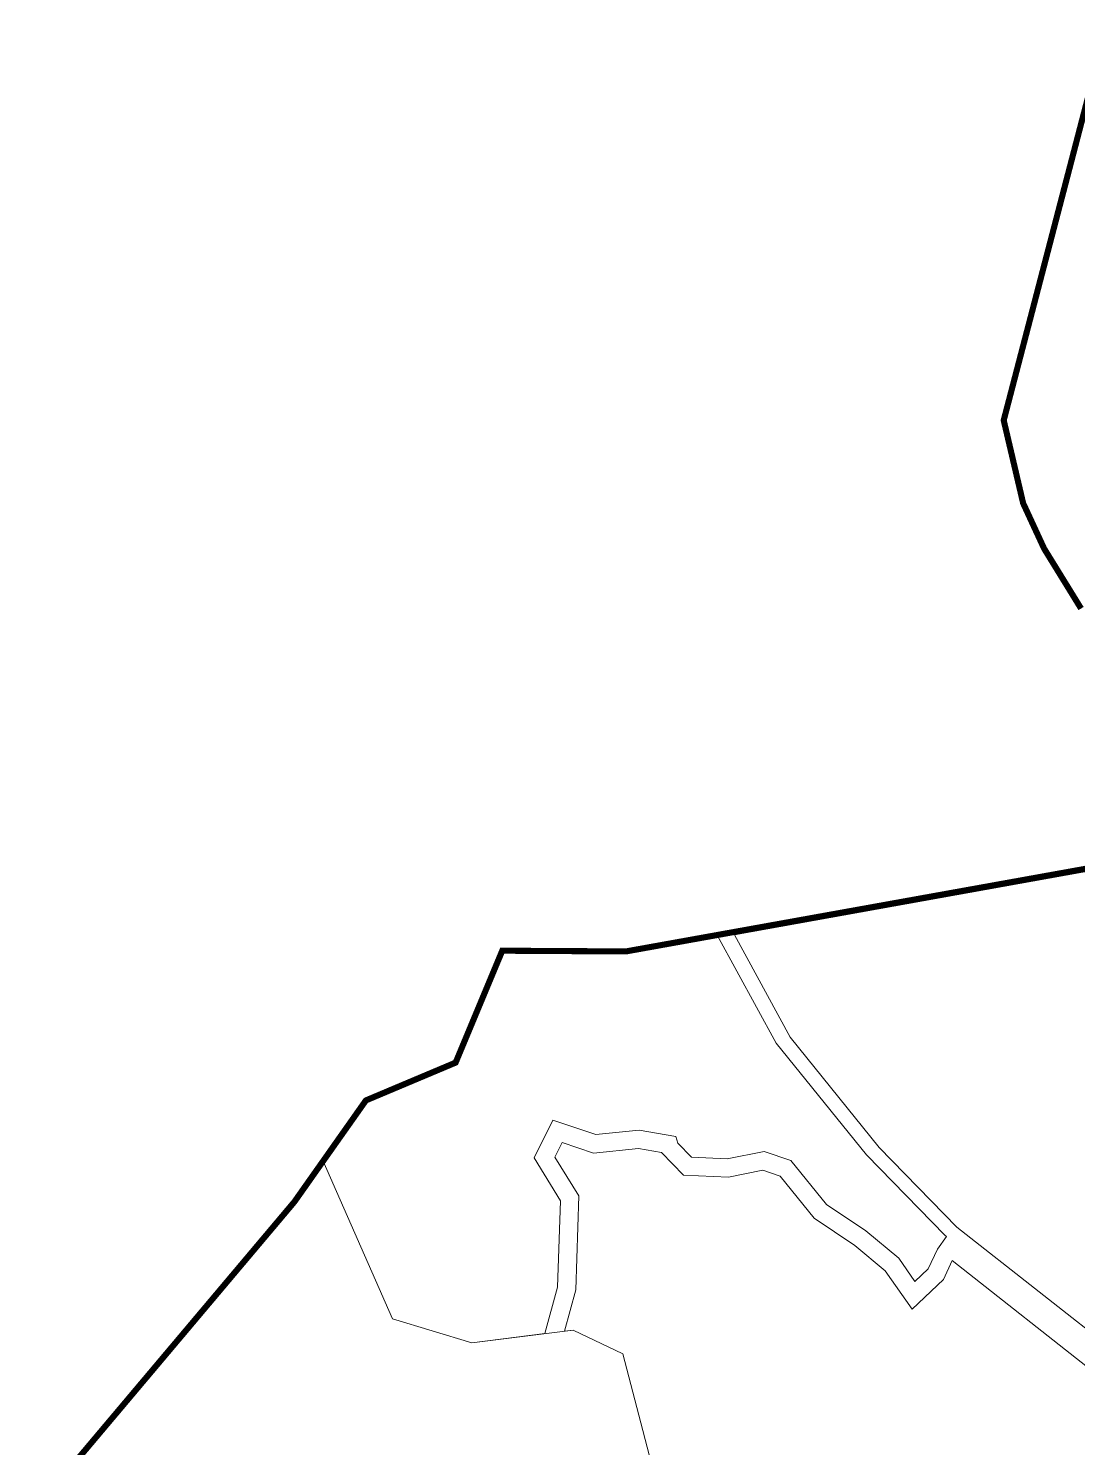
# Model space of a CAD drawing. Header units: millimetres. Extents: x 218980 to 221130, y 587267 to 588528.
# Drawn here: x 219519.9 to 219692.2, y 588050.5 to 588283.4 of the extents above; entities that cross this region are included whole.
import ezdxf

# ---------------------------------------------------------------- set-up
doc = ezdxf.new("R2010")
doc.units = ezdxf.units.MM
doc.linetypes.add('01', pattern=[0])
for name, color, linetype, lineweight in [('Forest and Steep Slope', 66, '01', 0), ('Planning Boundary', 222, '01', 0), ('Proposed Institution', 132, 'Continuous', 0)]:
    doc.layers.add(name, color=color, linetype=linetype, lineweight=lineweight)

msp = doc.modelspace()

# ---------------------------------------------------------------- linework, layer by layer
at = {"layer": 'Forest and Steep Slope'}
for points in [[(219696.74, 588282.91), (219680.07, 588219.09), (219683.26, 588205.48), (219686.7, 588198.04), (219692.77, 588188.2)], [(219708.29, 588147.65), (219635.86, 588134.63), (219645.01, 588117.82), (219659.62, 588099.74), (219672.39, 588086.68), (219699.42, 588065.4)], [(219695.63, 588062.27), (219671.63, 588081.16), (219670.16, 588078.04), (219665.03, 588073.17), (219660.62, 588079.5), (219655.64, 588083.67), (219648.93, 588088.13), (219643.35, 588095.04), (219640.51, 588096), (219634.87, 588094.87), (219627.48, 588095.17), (219623.87, 588098.89), (219620.09, 588099.54), (219612.72, 588098.8), (219607.57, 588100.54), (219606.38, 588098.17), (219610.29, 588091.79), (219609.8, 588076.35), (219607.95, 588069.59), (219609.35, 588069.77), (219617.51, 588065.84), (219624.47, 588039.23)]]:
    msp.add_lwpolyline(points, dxfattribs=at)
msp.add_lwpolyline([(219633.03, 588134.6), (219618.02, 588131.91), (219597.72, 588132.03), (219590.06, 588113.66), (219575.33, 588107.46), (219568.29, 588097.49), (219579.71, 588071.59), (219592.71, 588067.65), (219604.73, 588069.18), (219606.81, 588076.8), (219607.26, 588090.99), (219602.95, 588098.03), (219606.05, 588104.22), (219613.07, 588101.85), (219620.2, 588102.56), (219626.21, 588101.53), (219626.55, 588100.43), (219628.79, 588098.12), (219634.63, 588097.88), (219640.71, 588099.1), (219645.13, 588097.61), (219650.98, 588090.37), (219657.44, 588086.07), (219662.85, 588081.54), (219665.5, 588077.75), (219667.69, 588079.82), (219669.2, 588083.04), (219670.68, 588085.1), (219670.48, 588085.26), (219657.51, 588098.52), (219642.68, 588116.87)], close=True, dxfattribs=at)
at = {"layer": 'Planning Boundary', "lineweight": 5, "const_width": 1}
for points in [[(219696.74, 588282.91), (219680.07, 588219.09), (219683.26, 588205.48), (219686.7, 588198.04), (219692.77, 588188.2)], [(219708.05, 588148.09), (219633.05, 588134.61), (219618.02, 588131.91), (219597.72, 588132.03), (219590.06, 588113.66), (219575.33, 588107.46), (219563.58, 588090.81), (219520.4, 588039.59)]]:
    msp.add_lwpolyline(points, dxfattribs=at)
at = {"layer": 'Proposed Institution'}
msp.add_lwpolyline([(219624.47, 588039.23), (219617.51, 588065.84), (219609.35, 588069.77), (219592.71, 588067.65), (219579.71, 588071.59), (219568.29, 588097.49), (219563.58, 588090.81), (219520.4, 588039.59)], dxfattribs=at)

doc.saveas('drawing.dxf')
